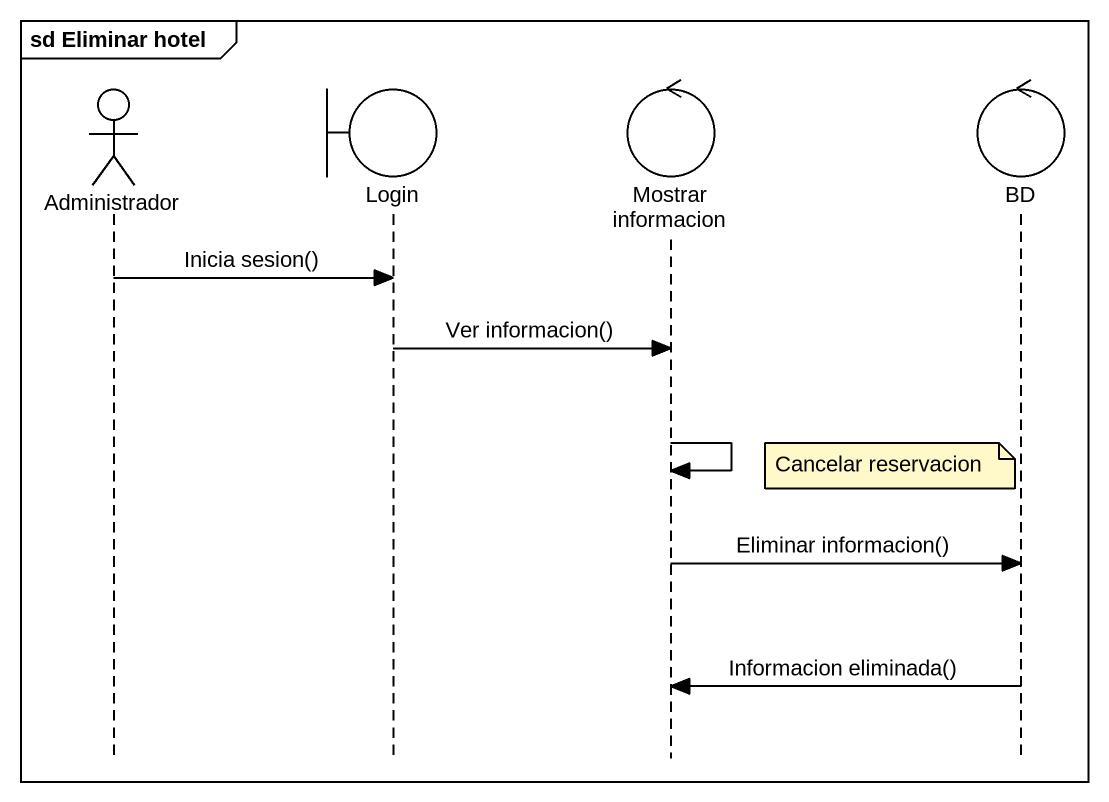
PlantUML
@startuml
mainframe sd Eliminar hotel
hide footbox
actor Administrador
boundary Login
control "Mostrar informacion" as Mostrar_informacion
control BD

Administrador -> Login : Inicia sesion()
Login -> Mostrar_informacion : Ver informacion()
Mostrar_informacion -> Mostrar_informacion
note left of BD : Cancelar reservacion
Mostrar_informacion -> BD : Eliminar informacion()
BD -> Mostrar_informacion : Informacion eliminada()
@enduml
